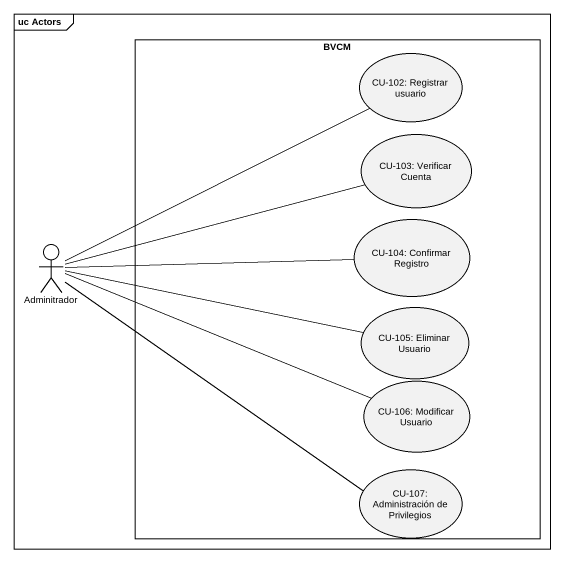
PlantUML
@startuml
mainframe uc Actors
rectangle BVCM {
  usecase "CU-102: Registrar usuario" as CU_102_Registrar_usuario
  usecase "CU-103: Verificar Cuenta" as CU_103_Verificar_Cuenta
  usecase "CU-104: Confirmar Registro" as CU_104_Confirmar_Registro
  usecase "CU-105: Eliminar Usuario" as CU_105_Eliminar_Usuario
  usecase "CU-106: Modificar Usuario" as CU_106_Modificar_Usuario
  usecase "CU-107: Administración de Privilegios" as CU_107_Administración_de
}
actor Adminitrador
Adminitrador -right- CU_102_Registrar_usuario
Adminitrador -right- CU_103_Verificar_Cuenta
Adminitrador -right- CU_104_Confirmar_Registro
Adminitrador -right- CU_105_Eliminar_Usuario
Adminitrador -right- CU_106_Modificar_Usuario
Adminitrador -- CU_107_Administración_de
@enduml
